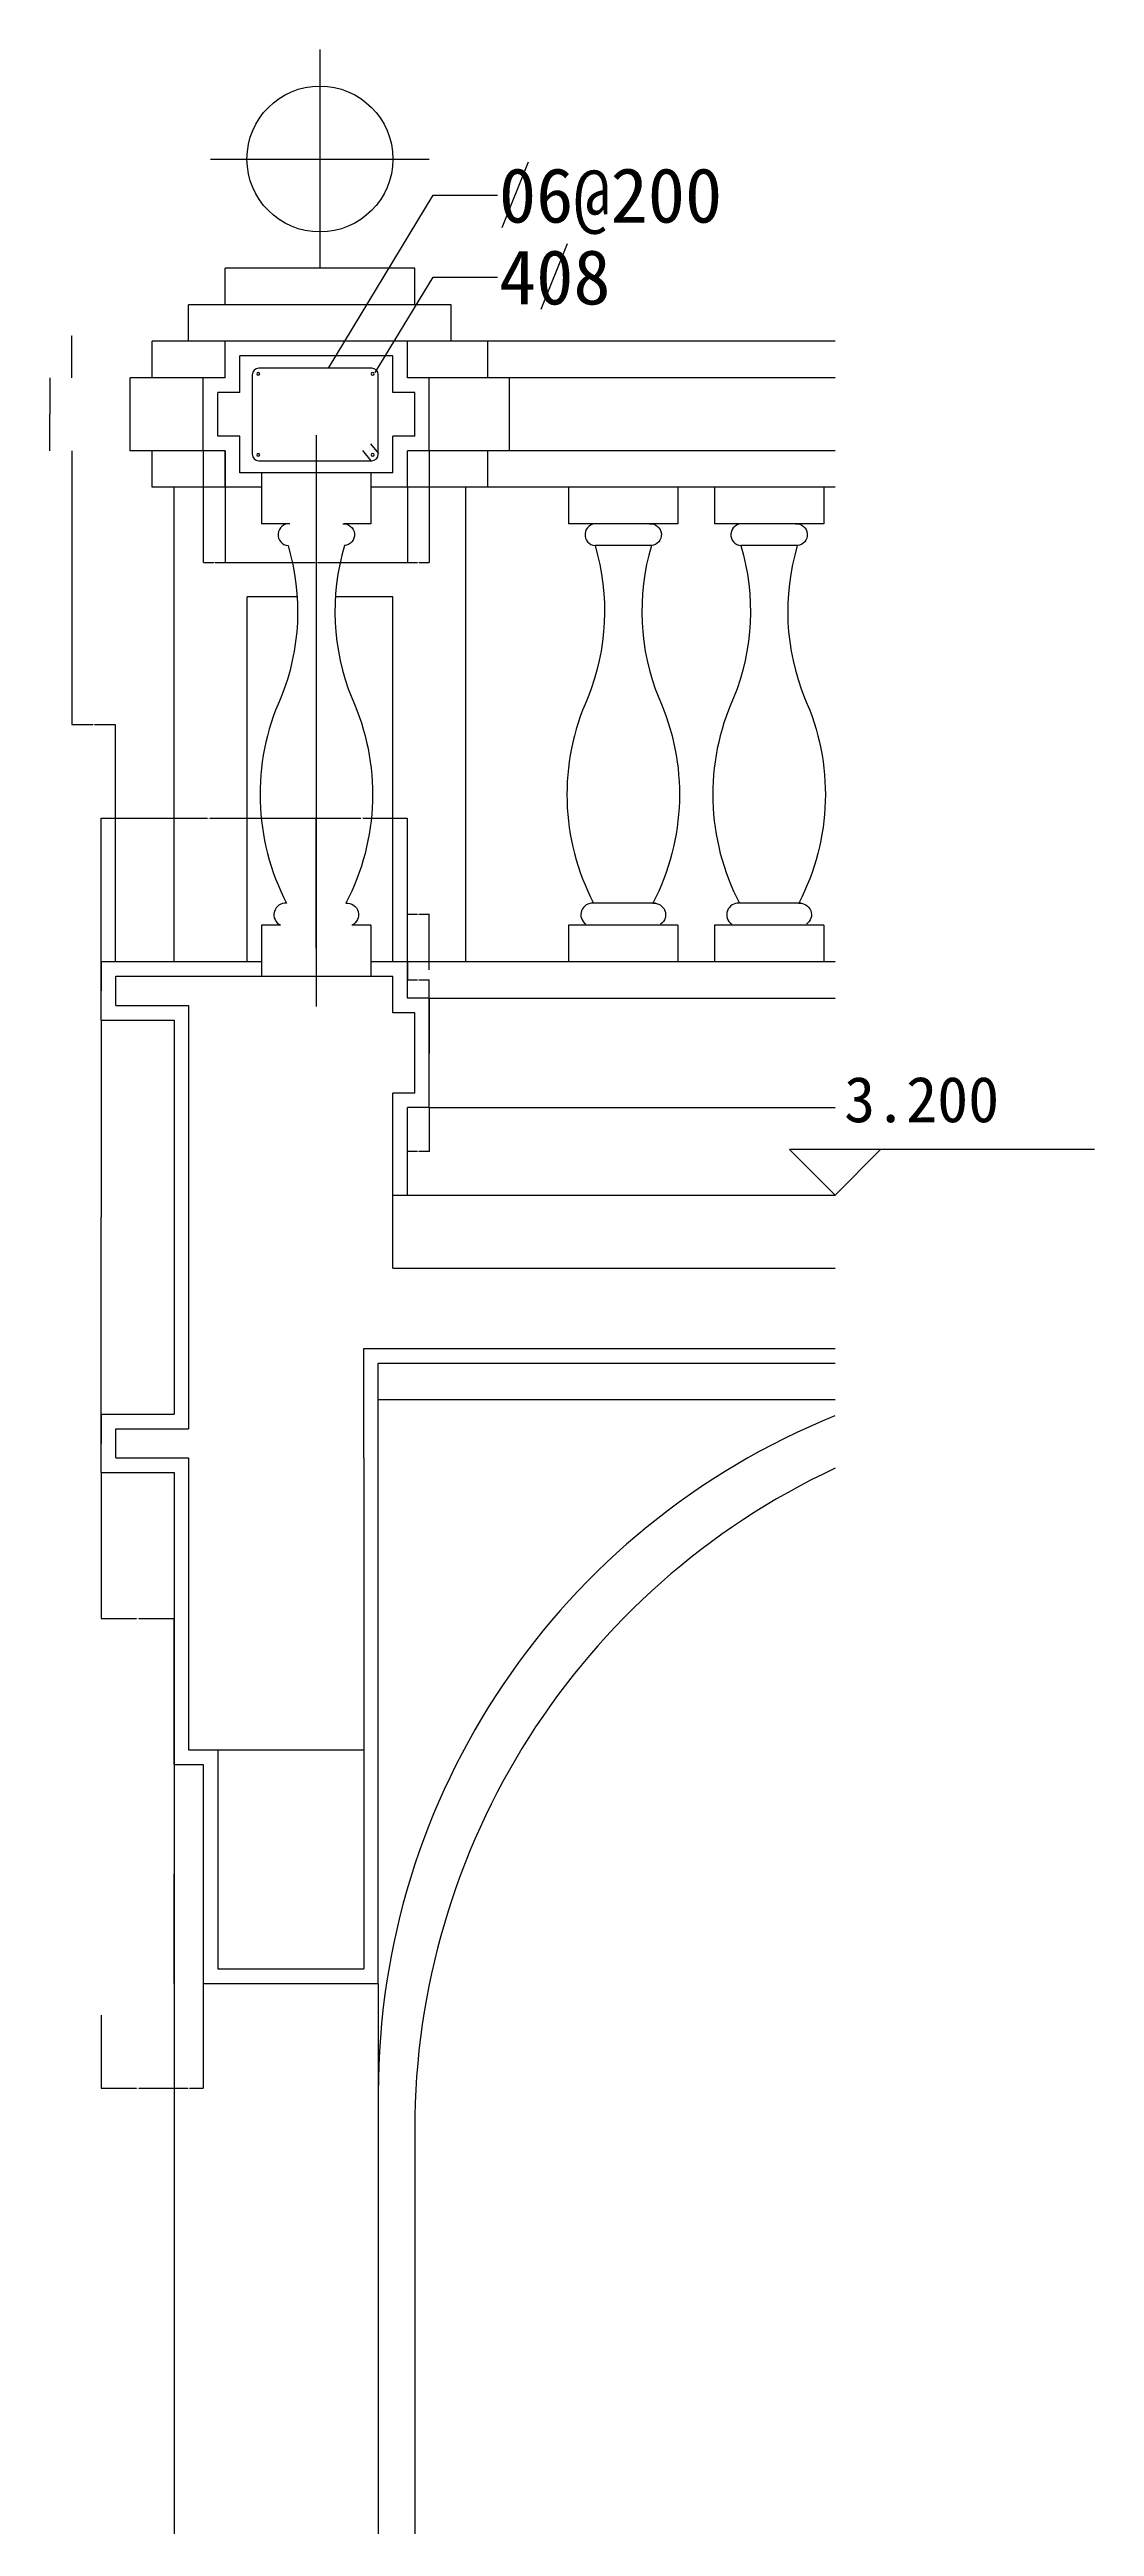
# Model space of a CAD drawing. Header units: metres. Extents: x -2092 to 57740, y -16481 to 10701.
# Drawn here: x 49535 to 50968, y -6840 to -3446 of the extents above; entities that cross this region are included whole.
import ezdxf

# ---------------------------------------------------------------- set-up
doc = ezdxf.new("R2010")
doc.units = ezdxf.units.M
for name, color, linetype in [('DIM2', 3, 'Continuous'), ('E-W', 7, 'Continuous'), ('E-WALL', 7, 'Continuous'), ('E-X', 2, 'Continuous'), ('标注', 4, 'Continuous')]:
    doc.layers.add(name, color=color, linetype=linetype)
doc.dimstyles.get("Standard").update_dxf_attribs({"dimtxt": 2.5, "dimasz": 2.5, "dimexe": 1.25, "dimexo": 0.625, "dimtad": 1, "dimcen": 2.5, "dimazin": 3, "dimtfac": 1, "dimtmove": 0, "dimatfit": 3})

# ---------------------------------------------------------------- blocks, each defined once
blk = doc.blocks.new('*D1')
for p, q in [((49706.09, -6095.92), (49706.09, -7445.92)), ((49705.84, -7445.92), (49705.59, -7445.92)), ((49706.09, -8795.92), (49706.09, -7445.92)), ((49706.09, -7445.92), (49706.09, -7445.92)), ((49706.34, -7445.92), (49706.59, -7445.92))]:
    blk.add_line(p, q)
at = {"layer": 'Defpoints'}
for p in [(49706.09, -6095.92), (49706.09, -7445.92), (49706.09, -8795.92)]:
    blk.add_point(p, dxfattribs=at)
at = {"layer": 'DIM2', "insert": (49706.09, -7444.795), "char_height": 1, "attachment_point": 5}
blk.add_mtext('0', dxfattribs=at)
blk = doc.blocks.new('*D24')
for p, q in [((49606.09, -4775.92), (49606.09, -5045.92)), ((49605.84, -5045.92), (49605.59, -5045.92)), ((49606.09, -5315.92), (49606.09, -5045.92)), ((49606.09, -5045.92), (49606.09, -5045.92)), ((49606.34, -5045.92), (49606.59, -5045.92))]:
    blk.add_line(p, q)
at = {"layer": 'Defpoints'}
for p in [(49606.09, -4775.92), (49606.09, -5045.92), (49606.09, -5315.92)]:
    blk.add_point(p, dxfattribs=at)
at = {"layer": 'DIM2', "insert": (49606.09, -5044.795), "char_height": 1, "attachment_point": 5}
blk.add_mtext('0', dxfattribs=at)
blk = doc.blocks.new('*D36')
for p, q in [((49606.09, -6139.34), (49606.09, -6239.49)), ((49706.09, -6139.34), (49706.09, -6239.49)), ((49606.34, -6239.49), (49654.59, -6239.49)), ((49657.59, -6239.49), (49705.84, -6239.49))]:
    blk.add_line(p, q)
at = {"layer": 'Defpoints'}
for p in [(49606.09, -6139.34), (49706.09, -6139.34), (49606.09, -6239.49)]:
    blk.add_point(p, dxfattribs=at)
at = {"layer": 'DIM2', "insert": (49656.09, -6239.49), "char_height": 1, "attachment_point": 5}
blk.add_mtext('100', dxfattribs=at)
blk = doc.blocks.new('*D37')
for p, q in [((49706.09, -5795.92), (49706.09, -6239.49)), ((49746.09, -6095.92), (49746.09, -6239.49)), ((49706.34, -6239.49), (49725.09, -6239.49)), ((49727.09, -6239.49), (49745.84, -6239.49))]:
    blk.add_line(p, q)
at = {"layer": 'Defpoints'}
for p in [(49706.09, -5795.92), (49746.09, -6095.92), (49706.09, -6239.49)]:
    blk.add_point(p, dxfattribs=at)
at = {"layer": 'DIM2', "insert": (49726.09, -6239.49), "char_height": 1, "attachment_point": 5}
blk.add_mtext('40', dxfattribs=at)
blk = doc.blocks.new('*D38')
for p, q in [((49706.09, -5795.92), (49706.09, -5945.92)), ((49705.84, -5945.92), (49705.59, -5945.92)), ((49706.09, -6095.92), (49706.09, -5945.92)), ((49706.09, -5945.92), (49706.09, -5945.92)), ((49706.34, -5945.92), (49706.59, -5945.92))]:
    blk.add_line(p, q)
at = {"layer": 'Defpoints'}
for p in [(49706.09, -5795.92), (49706.09, -5945.92), (49706.09, -6095.92)]:
    blk.add_point(p, dxfattribs=at)
at = {"layer": 'DIM2', "insert": (49706.09, -5944.795), "char_height": 1, "attachment_point": 5}
blk.add_mtext('0', dxfattribs=at)
blk = doc.blocks.new('*D39')
for p, q in [((49606.09, -5395.92), (49606.09, -5595.92)), ((49606.34, -5595.92), (49654.59, -5595.92)), ((49657.59, -5595.92), (49705.84, -5595.92)), ((49706.09, -5795.92), (49706.09, -5595.92))]:
    blk.add_line(p, q)
at = {"layer": 'Defpoints'}
for p in [(49606.09, -5395.92), (49606.09, -5595.92), (49706.09, -5795.92)]:
    blk.add_point(p, dxfattribs=at)
at = {"layer": 'DIM2', "insert": (49656.09, -5595.92), "char_height": 1, "attachment_point": 5}
blk.add_mtext('100', dxfattribs=at)
blk = doc.blocks.new('*D40')
for p, q in [((49606.09, -5315.92), (49606.09, -5355.92)), ((49605.84, -5355.92), (49605.59, -5355.92)), ((49606.09, -5395.92), (49606.09, -5355.92)), ((49606.09, -5355.92), (49606.09, -5355.92)), ((49606.34, -5355.92), (49606.59, -5355.92))]:
    blk.add_line(p, q)
at = {"layer": 'Defpoints'}
for p in [(49606.09, -5315.92), (49606.09, -5355.92), (49606.09, -5395.92)]:
    blk.add_point(p, dxfattribs=at)
at = {"layer": 'DIM2', "insert": (49606.09, -5354.795), "char_height": 1, "attachment_point": 5}
blk.add_mtext('0', dxfattribs=at)
blk = doc.blocks.new('*D47')
for p, q in [((49565.82, -4045.92), (49565.82, -4370.92)), ((49566.07, -4370.92), (49594.82, -4370.92)), ((49596.82, -4370.92), (49625.57, -4370.92)), ((49625.82, -4695.92), (49625.82, -4370.92))]:
    blk.add_line(p, q)
at = {"layer": 'Defpoints'}
for p in [(49565.82, -4045.92), (49565.82, -4370.92), (49625.82, -4695.92)]:
    blk.add_point(p, dxfattribs=at)
at = {"layer": 'DIM2', "insert": (49595.82, -4370.92), "char_height": 1, "attachment_point": 5}
blk.add_mtext('60', dxfattribs=at)
blk = doc.blocks.new('*D48')
for p, q in [((49565.82, -3995.92), (49565.82, -4056.46)), ((49565.57, -4056.46), (49565.32, -4056.46)), ((49565.82, -4045.92), (49565.82, -4056.46)), ((49565.82, -4056.46), (49565.82, -4056.46)), ((49566.07, -4056.46), (49566.32, -4056.46))]:
    blk.add_line(p, q)
at = {"layer": 'Defpoints'}
for p in [(49565.82, -3995.92), (49565.82, -4045.92), (49565.82, -4056.46)]:
    blk.add_point(p, dxfattribs=at)
at = {"layer": 'DIM2', "insert": (49565.82, -4055.335), "char_height": 1, "attachment_point": 5}
blk.add_mtext('0', dxfattribs=at)
blk = doc.blocks.new('*D49')
for p, q in [((49535.82, -3895.92), (49535.82, -3945.92)), ((49535.57, -3945.92), (49535.32, -3945.92)), ((49535.82, -3995.92), (49535.82, -3945.92)), ((49535.82, -3945.92), (49535.82, -3945.92)), ((49536.07, -3945.92), (49536.32, -3945.92))]:
    blk.add_line(p, q)
at = {"layer": 'Defpoints'}
for p in [(49535.82, -3895.92), (49535.82, -3945.92), (49535.82, -3995.92)]:
    blk.add_point(p, dxfattribs=at)
at = {"layer": 'DIM2', "insert": (49535.82, -3944.795), "char_height": 1, "attachment_point": 5}
blk.add_mtext('0', dxfattribs=at)
blk = doc.blocks.new('*D50')
for p, q in [((49565.57, -3838.43), (49565.32, -3838.43)), ((49565.82, -3845.92), (49565.82, -3838.43)), ((49565.82, -3895.92), (49565.82, -3838.43)), ((49565.82, -3838.43), (49565.82, -3838.43)), ((49566.07, -3838.43), (49566.32, -3838.43))]:
    blk.add_line(p, q)
at = {"layer": 'Defpoints'}
for p in [(49565.82, -3838.43), (49565.82, -3845.92), (49565.82, -3895.92)]:
    blk.add_point(p, dxfattribs=at)
at = {"layer": 'DIM2', "insert": (49565.82, -3837.305), "char_height": 1, "attachment_point": 5}
blk.add_mtext('0', dxfattribs=at)
blk = doc.blocks.new('*D51')
for p, q in [((49746.09, -3995.92), (49746.09, -4149.03)), ((49776.09, -3995.92), (49776.09, -4149.03)), ((49746.34, -4149.03), (49760.09, -4149.03)), ((49762.09, -4149.03), (49775.84, -4149.03))]:
    blk.add_line(p, q)
at = {"layer": 'Defpoints'}
for p in [(49746.09, -3995.92), (49776.09, -3995.92), (49746.09, -4149.03)]:
    blk.add_point(p, dxfattribs=at)
at = {"layer": 'DIM2', "insert": (49761.09, -4149.03), "char_height": 1, "attachment_point": 5}
blk.add_mtext('30', dxfattribs=at)
blk = doc.blocks.new('*D52')
for p, q in [((49606.09, -4695.92), (49606.09, -4735.92)), ((49605.84, -4735.92), (49605.59, -4735.92)), ((49606.09, -4775.92), (49606.09, -4735.92)), ((49606.09, -4735.92), (49606.09, -4735.92)), ((49606.34, -4735.92), (49606.59, -4735.92))]:
    blk.add_line(p, q)
at = {"layer": 'Defpoints'}
for p in [(49606.09, -4695.92), (49606.09, -4735.92), (49606.09, -4775.92)]:
    blk.add_point(p, dxfattribs=at)
at = {"layer": 'DIM2', "insert": (49606.09, -4734.795), "char_height": 1, "attachment_point": 5}
blk.add_mtext('0', dxfattribs=at)
blk = doc.blocks.new('*D53')
for p, q in [((49776.09, -4045.92), (49776.09, -4149.03)), ((50026.09, -4045.92), (50026.09, -4149.03)), ((49776.34, -4149.03), (49899.59, -4149.03)), ((49902.59, -4149.03), (50025.84, -4149.03))]:
    blk.add_line(p, q)
at = {"layer": 'Defpoints'}
for p in [(49776.09, -4045.92), (50026.09, -4045.92), (49776.09, -4149.03)]:
    blk.add_point(p, dxfattribs=at)
at = {"layer": 'DIM2', "insert": (49901.09, -4149.03), "char_height": 1, "attachment_point": 5}
blk.add_mtext('250', dxfattribs=at)
blk = doc.blocks.new('*D54')
for p, q in [((50056.09, -3995.92), (50056.09, -4149.03)), ((50026.09, -4045.92), (50026.09, -4149.03)), ((50026.34, -4149.03), (50040.09, -4149.03)), ((50042.09, -4149.03), (50055.84, -4149.03))]:
    blk.add_line(p, q)
at = {"layer": 'Defpoints'}
for p in [(50056.09, -3995.92), (50026.09, -4045.92), (50026.09, -4149.03)]:
    blk.add_point(p, dxfattribs=at)
at = {"layer": 'DIM2', "insert": (50041.09, -4149.03), "char_height": 1, "attachment_point": 5}
blk.add_mtext('30', dxfattribs=at)
blk = doc.blocks.new('*D131')
for p, q in [((49606.09, -4695.92), (49606.09, -4499.5)), ((49606.34, -4499.5), (49752.09, -4499.5)), ((49755.09, -4499.5), (49900.84, -4499.5)), ((49901.09, -4677.34), (49901.09, -4499.5))]:
    blk.add_line(p, q)
at = {"layer": 'Defpoints'}
for p in [(49606.09, -4499.5), (49901.09, -4677.34), (49606.09, -4695.92)]:
    blk.add_point(p, dxfattribs=at)
at = {"layer": 'DIM2', "insert": (49753.59, -4499.5), "char_height": 1, "attachment_point": 5}
blk.add_mtext('295', dxfattribs=at)
blk = doc.blocks.new('*D132')
for p, q in [((49901.09, -4677.34), (49901.09, -4499.5)), ((49901.34, -4499.5), (49962.09, -4499.5)), ((49965.09, -4499.5), (50025.84, -4499.5)), ((50026.09, -4695.92), (50026.09, -4499.5))]:
    blk.add_line(p, q)
at = {"layer": 'Defpoints'}
for p in [(49901.09, -4499.5), (49901.09, -4677.34), (50026.09, -4695.92)]:
    blk.add_point(p, dxfattribs=at)
at = {"layer": 'DIM2', "insert": (49963.59, -4499.5), "char_height": 1, "attachment_point": 5}
blk.add_mtext('125', dxfattribs=at)
blk = doc.blocks.new('*D133')
for p, q in [((50040.09, -4631.44), (50025.84, -4631.44)), ((50026.09, -4657.34), (50026.09, -4631.44)), ((50056.34, -4631.44), (50042.09, -4631.44)), ((50056.09, -4707.34), (50056.09, -4631.44))]:
    blk.add_line(p, q)
at = {"layer": 'Defpoints'}
for p in [(50056.09, -4631.44), (50026.09, -4657.34), (50056.09, -4707.34)]:
    blk.add_point(p, dxfattribs=at)
at = {"layer": 'DIM2', "insert": (50041.09, -4631.44), "char_height": 1, "attachment_point": 5}
blk.add_mtext('30', dxfattribs=at)
blk = doc.blocks.new('*D134')
for p, q in [((50026.09, -4695.92), (50026.09, -4720.92)), ((50026.34, -4720.92), (50040.09, -4720.92)), ((50042.09, -4720.92), (50055.84, -4720.92)), ((50056.09, -4745.92), (50056.09, -4720.92))]:
    blk.add_line(p, q)
at = {"layer": 'Defpoints'}
for p in [(50026.09, -4695.92), (50026.09, -4720.92), (50056.09, -4745.92)]:
    blk.add_point(p, dxfattribs=at)
at = {"layer": 'DIM2', "insert": (50041.09, -4720.92), "char_height": 1, "attachment_point": 5}
blk.add_mtext('30', dxfattribs=at)
blk = doc.blocks.new('*D135')
for p, q in [((50056.09, -4745.92), (50056.09, -4820.92)), ((50055.84, -4820.92), (50055.59, -4820.92)), ((50056.09, -4895.92), (50056.09, -4820.92)), ((50056.09, -4820.92), (50056.09, -4820.92)), ((50056.34, -4820.92), (50056.59, -4820.92))]:
    blk.add_line(p, q)
at = {"layer": 'Defpoints'}
for p in [(50056.09, -4745.92), (50056.09, -4820.92), (50056.09, -4895.92)]:
    blk.add_point(p, dxfattribs=at)
at = {"layer": 'DIM2', "insert": (50056.09, -4819.795), "char_height": 1, "attachment_point": 5}
blk.add_mtext('0', dxfattribs=at)
blk = doc.blocks.new('*D136')
for p, q in [((50056.09, -4895.92), (50056.09, -4955.92)), ((50040.09, -4955.92), (50025.84, -4955.92)), ((50026.09, -5015.92), (50026.09, -4955.92)), ((50056.34, -4955.92), (50042.09, -4955.92))]:
    blk.add_line(p, q)
at = {"layer": 'Defpoints'}
for p in [(50056.09, -4895.92), (50056.09, -4955.92), (50026.09, -5015.92)]:
    blk.add_point(p, dxfattribs=at)
at = {"layer": 'DIM2', "insert": (50041.09, -4955.92), "char_height": 1, "attachment_point": 5}
blk.add_mtext('30', dxfattribs=at)

msp = doc.modelspace()

# ---------------------------------------------------------------- linework, layer by layer
at = {"layer": 'DIM2'}
for p, q in [((50191.42, -3600.3), (50155.53, -3690.24)), ((50245, -3712.42), (50209.11, -3802.36))]:
    msp.add_line(p, q, dxfattribs=at)
for points in [[(49917.69, -3882.79), (50061.24, -3645.82), (50149.76, -3645.82)], [(49982.02, -3888.72), (50061.24, -3757.94), (50149.76, -3757.94)], [(49901.09, -3974.59), (49901.09, -4757.53)], [(49964.33, -3995.51), (49976.09, -4009.76)], [(49975.41, -3986.45), (49986.3, -3999.56)]]:
    msp.add_lwpolyline(points, dxfattribs=at)
for points in [[(49977.12, -3882.79), (49822.39, -3882.79, 0.41), (49813.39, -3891.79), (49813.39, -4000.58, 0.41), (49822.39, -4009.58), (49977.12, -4009.58, 0.41), (49986.12, -4000.58), (49986.12, -3891.79, 0.41)], [(49819.52, -3890.48, 1), (49823.52, -3890.48, 1)], [(49976.44, -3890.48, 1), (49980.44, -3890.48, 1)], [(49819.52, -4001.45, 1), (49823.52, -4001.45, 1)], [(49976.44, -4001.45, 1), (49980.44, -4001.45, 1)]]:
    msp.add_lwpolyline(points, format="xyb", close=True, dxfattribs=at)
at = {"layer": 'E-W'}
for p, q in [((49626.09, -4715.92), (50006.09, -4715.92)), ((49626.09, -4755.92), (49726.09, -4755.92)), ((49726.09, -4755.92), (49726.09, -5335.92)), ((49626.09, -5335.92), (49726.09, -5335.92)), ((49626.09, -5375.92), (49726.09, -5375.92)), ((49726.09, -5375.92), (49726.09, -5775.92)), ((49966.09, -5375.92), (49966.09, -6075.92)), ((49726.09, -5775.92), (49966.09, -5775.92)), ((49766.09, -5775.92), (49766.09, -6075.92)), ((49766.09, -6075.92), (49966.09, -6075.92))]:
    msp.add_line(p, q, dxfattribs=at)
at = {"layer": 'E-WALL'}
for p, q in [((49796.09, -3915.92), (49796.09, -3865.92)), ((50006.09, -3865.92), (49796.09, -3865.92)), ((50006.09, -3915.92), (50006.09, -3865.92)), ((49796.09, -3915.92), (49766.09, -3915.92)), ((49766.09, -3975.92), (49766.09, -3915.92)), ((50036.09, -3915.92), (50006.09, -3915.92)), ((50036.09, -3975.92), (50036.09, -3915.92)), ((49796.09, -3975.92), (49766.09, -3975.92)), ((49796.09, -4025.92), (49796.09, -3975.92)), ((50006.09, -4025.92), (50006.09, -3975.92)), ((50036.09, -3975.92), (50006.09, -3975.92)), ((50006.09, -4025.92), (49796.09, -4025.92)), ((49826.09, -4025.92), (49826.09, -4095.92)), ((49976.09, -4025.92), (49976.09, -4095.92)), ((49864.91, -4095.92), (49826.09, -4095.92)), ((49976.09, -4095.92), (49939.55, -4095.92)), ((49852.22, -4645.92), (49826.09, -4645.92)), ((49826.09, -4645.92), (49826.09, -4715.92)), ((49976.09, -4645.92), (49949.97, -4645.92)), ((49976.09, -4645.92), (49976.09, -4715.92)), ((49626.09, -4755.92), (49626.09, -4715.92)), ((50006.09, -4765.92), (50006.09, -4715.92)), ((50036.09, -4765.92), (50006.09, -4765.92)), ((50036.09, -4875.92), (50036.09, -4765.92)), ((50006.09, -5115.92), (50006.09, -4875.92)), ((50036.09, -4875.92), (50006.09, -4875.92)), ((50006.09, -5015.92), (50612.37, -5015.92)), ((50006.09, -5115.92), (50612.37, -5115.92)), ((49966.09, -5375.92), (49966.09, -5225.92)), ((49966.09, -5225.92), (50612.37, -5225.92)), ((49626.09, -5375.92), (49626.09, -5335.92))]:
    msp.add_line(p, q, dxfattribs=at)
for points in [[(49864.91, -4095.92, 0.99), (49862.43, -4125.92, -0.17), (49852.44, -4334.41, 0.23), (49860.49, -4615.92, 0.85), (49852.22, -4645.92, 2.8)], [(49937.28, -4095.92, -0.99), (49939.76, -4125.92, 0.17), (49949.74, -4334.41, -0.23), (49941.7, -4615.92, -0.85), (49949.97, -4645.92, -2.8)]]:
    msp.add_lwpolyline(points, format="xyb", dxfattribs=at)
at = {"layer": 'E-X'}
for p, q in [((49906.09, -3446.16), (49906.09, -3746.16)), ((49756.09, -3596.16), (50056.09, -3596.16)), ((49776.09, -3795.92), (49776.09, -3745.92)), ((50036.09, -3745.92), (49776.09, -3745.92)), ((50036.09, -3795.92), (50036.09, -3745.92)), ((49726.09, -3845.92), (49726.09, -3795.92)), ((50086.09, -3795.92), (49726.09, -3795.92)), ((50086.09, -3845.92), (50086.09, -3795.92)), ((49776.09, -3845.92), (49676.09, -3845.92)), ((49676.09, -3895.92), (49676.09, -3845.92)), ((49776.09, -3895.92), (49776.09, -3845.92)), ((50026.09, -3845.92), (49776.09, -3845.92)), ((50026.09, -3895.92), (50026.09, -3845.92)), ((50136.09, -3845.92), (50026.09, -3845.92)), ((50612.37, -3845.92), (50136.09, -3845.92)), ((50136.09, -3895.92), (50136.09, -3845.92)), ((49746.09, -3895.92), (49646.09, -3895.92)), ((49646.09, -3995.92), (49646.09, -3895.92)), ((49746.09, -3995.92), (49746.09, -3895.92)), ((49776.09, -3895.92), (49746.09, -3895.92)), ((50056.09, -3895.92), (50026.09, -3895.92)), ((50056.09, -3995.92), (50056.09, -3895.92)), ((50166.09, -3895.92), (50056.09, -3895.92)), ((50612.37, -3895.92), (50166.09, -3895.92)), ((50166.09, -3995.92), (50166.09, -3895.92)), ((49746.09, -3995.92), (49646.09, -3995.92)), ((49676.09, -4045.92), (49676.09, -3995.92)), ((49776.09, -3995.92), (49746.09, -3995.92)), ((49776.09, -4045.92), (49776.09, -3995.92)), ((50026.09, -4045.92), (50026.09, -3995.92)), ((50056.09, -3995.92), (50026.09, -3995.92)), ((50166.09, -3995.92), (50056.09, -3995.92)), ((50136.09, -4045.92), (50136.09, -3995.92)), ((50612.37, -3995.92), (50166.09, -3995.92)), ((49776.09, -4045.92), (49676.09, -4045.92)), ((49706.09, -4695.92), (49706.09, -4045.92)), ((49826.09, -4045.92), (49776.09, -4045.92)), ((50026.09, -4045.92), (49976.09, -4045.92)), ((50136.09, -4045.92), (50026.09, -4045.92)), ((50106.09, -4695.92), (50106.09, -4045.92)), ((50612.37, -4045.92), (50136.09, -4045.92)), ((50246.94, -4045.92), (50246.94, -4095.92)), ((50396.94, -4045.92), (50396.94, -4095.92)), ((50446.94, -4045.92), (50446.94, -4095.92)), ((50596.94, -4045.92), (50596.94, -4095.92)), ((50396.94, -4095.92), (50246.94, -4095.92)), ((50596.94, -4095.92), (50446.94, -4095.92)), ((50360.6, -4125.92), (50283.28, -4125.92)), ((50560.6, -4125.92), (50483.28, -4125.92)), ((49806.27, -4695.92), (49806.27, -4195.92)), ((49875.09, -4195.92), (49806.27, -4195.92)), ((50006.27, -4195.92), (49927.09, -4195.92)), ((50006.27, -4695.92), (50006.27, -4195.92)), ((50396.94, -4645.92), (50246.94, -4645.92)), ((50246.94, -4645.92), (50246.94, -4695.92)), ((50366.07, -4615.92), (50277.81, -4615.92)), ((50396.94, -4645.92), (50396.94, -4695.92)), ((50446.94, -4645.92), (50446.94, -4695.92)), ((50596.94, -4645.92), (50446.94, -4645.92)), ((50566.07, -4615.92), (50477.81, -4615.92)), ((50596.94, -4645.92), (50596.94, -4695.92)), ((49606.09, -4695.92), (49826.09, -4695.92)), ((49606.09, -4775.92), (49606.09, -4695.92)), ((49976.09, -4695.92), (50026.09, -4695.92)), ((50026.09, -4695.92), (50612.37, -4695.92)), ((50026.09, -4745.92), (50026.09, -4695.92)), ((50056.09, -4745.92), (50026.09, -4745.92)), ((50056.09, -4745.92), (50612.37, -4745.92)), ((50056.09, -4895.92), (50056.09, -4745.92)), ((49606.09, -4775.92), (49706.09, -4775.92)), ((49706.09, -4775.92), (49706.09, -5315.92)), ((50026.09, -5015.92), (50026.09, -4895.92)), ((50056.09, -4895.92), (50026.09, -4895.92)), ((50056.09, -4895.92), (50612.37, -4895.92)), ((49986.09, -6095.92), (49986.09, -5245.92)), ((49986.09, -5245.92), (50612.37, -5245.92)), ((49606.09, -5315.92), (49706.09, -5315.92)), ((49606.09, -5395.92), (49606.09, -5315.92)), ((49986.09, -5295.92), (50612.37, -5295.92)), ((49606.09, -5395.92), (49706.09, -5395.92)), ((49706.09, -5395.92), (49706.09, -6095.92)), ((49706.09, -5795.92), (49746.09, -5795.92)), ((49746.09, -5795.92), (49746.09, -6095.92)), ((49706.09, -6095.92), (49706.09, -7995.92)), ((49746.09, -6095.92), (49986.09, -6095.92)), ((49986.09, -6095.92), (49986.09, -8795.92)), ((50036.09, -6295.92), (50036.09, -8795.92))]:
    msp.add_line(p, q, dxfattribs=at)
for points in [[(50285.76, -4095.92, 0.99), (50283.28, -4125.92, -0.17), (50273.29, -4334.41, 0.23), (50281.33, -4615.92, 0.78), (50270.68, -4644.58, 2.8)], [(50358.13, -4095.92, -0.99), (50360.6, -4125.92, 0.17), (50370.59, -4334.41, -0.23), (50362.55, -4615.92, -0.78), (50373.2, -4644.58, -2.8)], [(50485.76, -4095.92, 0.99), (50483.28, -4125.92, -0.17), (50473.29, -4334.41, 0.23), (50481.33, -4615.92, 0.78), (50470.68, -4644.58, 2.8)], [(50558.13, -4095.92, -0.99), (50560.6, -4125.92, 0.17), (50570.59, -4334.41, -0.23), (50562.55, -4615.92, -0.78), (50573.2, -4644.58, -2.8)]]:
    msp.add_lwpolyline(points, format="xyb", dxfattribs=at)
msp.add_circle((49906.09, -3596.16), 100, dxfattribs=at)
for centre, start in [((50986.09, -6245.92), 111.95), ((51036.09, -6295.92), 115.07)]:
    msp.add_arc(centre, 1000, start, 180, dxfattribs=at)
at = {"layer": '标注'}
for p, q in [((50549.87, -4953.42), (50612.37, -5015.92)), ((50674.87, -4953.42), (50549.87, -4953.42)), ((50612.37, -5015.92), (50674.87, -4953.42)), ((50968.12, -4953.42), (50674.87, -4953.42))]:
    msp.add_line(p, q, dxfattribs=at)

# ---------------------------------------------------------------- texts
at = {"layer": 'DIM2', "char_height": 75, "attachment_point": 1}
for s, insert in [('06@200', (50151.55, -3608.32)), ('\\A1;408', (50151.55, -3720.44))]:
    msp.add_mtext(s, dxfattribs=dict(at, insert=insert))
at = {"layer": '标注'}
msp.add_text('3.200', height=62.5, dxfattribs=at).set_placement((50624.87, -4915.92))

# ---------------------------------------------------------------- dimensions: what is measured, and where the dimension line sits
at = {"layer": 'DIM2'}
for base, p1, p2, picture, middle in [((49565.82, -3838.43), (49565.82, -3845.92), (49565.82, -3895.92), '*D50', (49565.82, -3837.305)), ((49535.82, -3945.92), (49535.82, -3895.92), (49535.82, -3995.92), '*D49', (49535.82, -3944.795)), ((49565.82, -4056.46), (49565.82, -3995.92), (49565.82, -4045.92), '*D48', (49565.82, -4055.335)), ((49746.09, -4149.03), (49746.09, -3995.92), (49776.09, -3995.92), '*D51', (49761.09, -4149.03)), ((50026.09, -4149.03), (50026.09, -4045.92), (50056.09, -3995.92), '*D54', (50041.09, -4149.03)), ((49565.82, -4370.92), (49565.82, -4045.92), (49625.82, -4695.92), '*D47', (49595.82, -4370.92)), ((49776.09, -4149.03), (49776.09, -4045.92), (50026.09, -4045.92), '*D53', (49901.09, -4149.03)), ((49606.09, -4499.5), (49606.09, -4695.92), (49901.09, -4677.34), '*D131', (49753.59, -4499.5)), ((49901.09, -4499.5), (49901.09, -4677.34), (50026.09, -4695.92), '*D132', (49963.59, -4499.5)), ((50056.09, -4631.44), (50056.09, -4707.34), (50026.09, -4657.34), '*D133', (50041.09, -4631.44)), ((49606.09, -4735.92), (49606.09, -4695.92), (49606.09, -4775.92), '*D52', (49606.09, -4734.795)), ((50026.09, -4720.92), (50026.09, -4695.92), (50056.09, -4745.92), '*D134', (50041.09, -4720.92)), ((50056.09, -4820.92), (50056.09, -4745.92), (50056.09, -4895.92), '*D135', (50056.09, -4819.795)), ((49606.09, -5045.92), (49606.09, -4775.92), (49606.09, -5315.92), '*D24', (49606.09, -5044.795)), ((50056.09, -4955.92), (50056.09, -4895.92), (50026.09, -5015.92), '*D136', (50041.09, -4955.92)), ((49606.09, -5355.92), (49606.09, -5395.92), (49606.09, -5315.92), '*D40', (49606.09, -5354.795)), ((49606.09, -5595.92), (49606.09, -5395.92), (49706.09, -5795.92), '*D39', (49656.09, -5595.92)), ((49706.09, -5945.92), (49706.09, -5795.92), (49706.09, -6095.92), '*D38', (49706.09, -5944.795)), ((49706.09, -6239.49), (49706.09, -5795.92), (49746.09, -6095.92), '*D37', (49726.09, -6239.49)), ((49706.09, -7445.92), (49706.09, -6095.92), (49706.09, -8795.92), '*D1', (49706.09, -7444.795)), ((49606.09, -6239.49), (49606.09, -6139.34), (49706.09, -6139.34), '*D36', (49656.09, -6239.49))]:
    dim = msp.add_linear_dim(base=base, p1=p1, p2=p2, dimstyle='Standard', dxfattribs=at)
    dim.commit()
    dim.dimension.update_dxf_attribs({"geometry": picture, "text_midpoint": middle})

doc.saveas('drawing.dxf')
